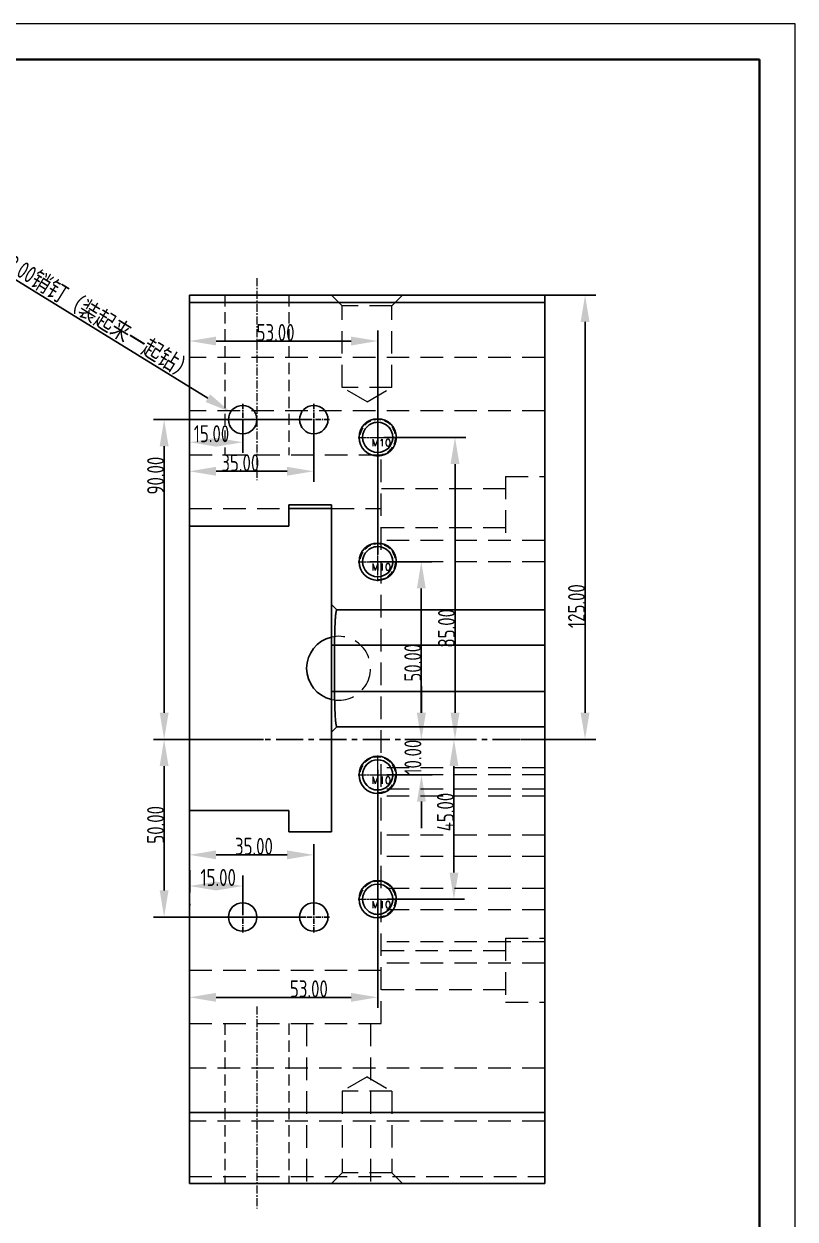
# Model space of a CAD drawing. Header units: millimetres. Extents: x 877 to 3677, y 1642 to 2236.
# Drawn here: x 2434.4 to 2651.5, y 1899.3 to 2235.7 of the extents above; entities that cross this region are included whole.
import ezdxf
from ezdxf.enums import TextEntityAlignment as Align

# ---------------------------------------------------------------- set-up
doc = ezdxf.new("R2010")
doc.units = ezdxf.units.MM
doc.linetypes.add('CENTER', pattern=[0.6, 0.375, -0.075, 0.075, -0.075])
doc.linetypes.add('HIDDEN', pattern=[9.525, 6.35, -3.175])
doc.layers.get('Defpoints').update_dxf_attribs({"lineweight": 5})
for name, color, linetype, lineweight in [('cool', 153, 'HIDDEN', 9), ('DEFAULT_2', 8, 'HIDDEN', 18), ('screw', 33, 'Continuous', 13), ('文字层', 3, 'Continuous', 18), ('粗实线', 7, 'Continuous', 30), ('粗实线层', 7, 'Continuous', 35), ('细实线层', 7, 'Continuous', 18)]:
    doc.layers.add(name, color=color, linetype=linetype, lineweight=lineweight)
doc.styles.add('TXT', font='txt.shx', dxfattribs={"bigfont": 'gbcbig.shx'})
doc.styles.add('标准', font='FSGB2312.ttf', dxfattribs={"width": 0.667})
doc.styles.add('标注', font='isocp.shx', dxfattribs={"width": 0.8, "bigfont": 'hztxt.shx'})
doc.dimstyles.new('副本 a4', dxfattribs={"dimscale": 1.5, "dimtxt": 3.2, "dimasz": 5, "dimexe": 2, "dimexo": 0, "dimgap": 0, "dimtad": 1, "dimzin": 0, "dimdsep": 46, "dimtxsty": '标注', "dimcen": 0, "dimdle": 3, "dimclrd": 4, "dimclre": 4, "dimclrt": 6, "dimazin": 0, "dimtfac": 1, "dimtofl": 0, "dimtmove": 0, "dimatfit": 3, "dimfxl": 0, "dimtolj": 1, "dimarcsym": 0})

# ---------------------------------------------------------------- blocks, each defined once
blk = doc.blocks.new('A3图框')
at = {"layer": '粗实线层'}
for p, q in [((205, 143.5), (-185, 143.5)), ((205, -143.5), (205, 143.5))]:
    blk.add_line(p, q, dxfattribs=at)
at = {"layer": '细实线层'}
for p, q in [((210, 148.5), (-210, 148.5)), ((210, -148.5), (210, 148.5))]:
    blk.add_line(p, q, dxfattribs=at)
at = {"layer": '文字层', "style": '标准', "width": 0.667}
blk.add_attdef('图纸编号', text='', height=5.19, rotation=180, dxfattribs=at).set_placement((-160, 138.5), align=Align.MIDDLE_CENTER)
for tag, p in [('登记', (-197.5, -91)), ('旧底图总号', (-197.5, -101)), ('底图总号', (-197.5, -111)), ('签字', (-197.5, -121)), ('签字日期', (-197.5, -131)), ('档案员', (-203.75, -141)), ('日期', (-191.25, -141))]:
    blk.add_attdef(tag, text='', height=2.6, dxfattribs=at).set_placement(p, align=Align.MIDDLE_CENTER)
blk = doc.blocks.new('A3A-C-Mechanical')
blk.add_blockref('A3图框', (0, 0))
blk = doc.blocks.new('screw_m10_g')
at = {"layer": 'screw', "color": 1, "linetype": 'CENTER', "ltscale": 0.310989}
for p, q in [((0, -5.5), (0, 5.5)), ((-5.5, 0), (5.5, 0))]:
    blk.add_line(p, q, dxfattribs=at)
at = {"layer": 'screw', "linetype": 'HIDDEN', "ltscale": 0.310989}
blk.add_circle((0, 0), 4.25, dxfattribs=at)
at = {"layer": 'screw', "color": 92, "linetype": 'HIDDEN', "ltscale": 0.310989}
blk.add_arc((0, 0), 5, 270, 180, dxfattribs=at)
at = {"layer": 'screw', "color": 6, "style": 'TXT'}
blk.add_text('M10', height=2, dxfattribs=at).set_placement((-1.7, -2.5))
blk = doc.blocks.new('*D260')
at = {"layer": 'Defpoints', "color": 0, "transparency": 16777216}
for p in [(2531.82, 2084.34), (2543.29, 2034.34), (2546.28, 2034.34)]:
    blk.add_point(p, dxfattribs=at)
at = {"layer": '粗实线', "color": 4, "lineweight": -2, "transparency": 16777216}
for p, q in [((2531.82, 2084.34), (2549.28, 2084.34)), ((2546.28, 2076.84), (2546.28, 2041.84)), ((2543.29, 2034.34), (2549.28, 2034.34))]:
    blk.add_line(p, q, dxfattribs=at)
at = {"layer": '粗实线', "color": 4, "transparency": 16777216}
for points in [[(2545.03, 2076.84), (2547.53, 2076.84), (2546.28, 2084.34)], [(2545.03, 2041.84), (2547.53, 2041.84), (2546.28, 2034.34)]]:
    blk.add_solid(points, dxfattribs=at)
at = {"layer": '粗实线', "color": 6, "transparency": 16777216, "insert": (2543.88, 2055.9), "char_height": 4.8, "attachment_point": 5, "rotation": 90, "style": '标注'}
blk.add_mtext('\\A1;50.00', dxfattribs=at)
blk = doc.blocks.new('*D261')
at = {"layer": 'Defpoints', "color": 0, "transparency": 16777216}
for p in [(2535.7, 2119.34), (2543.29, 2034.34), (2555.77, 2034.34)]:
    blk.add_point(p, dxfattribs=at)
at = {"layer": '粗实线', "color": 4, "lineweight": -2, "transparency": 16777216}
for p, q in [((2535.7, 2119.34), (2558.77, 2119.34)), ((2555.77, 2111.84), (2555.77, 2041.84)), ((2543.29, 2034.34), (2558.77, 2034.34))]:
    blk.add_line(p, q, dxfattribs=at)
at = {"layer": '粗实线', "color": 4, "transparency": 16777216}
for points in [[(2554.52, 2111.84), (2557.02, 2111.84), (2555.77, 2119.34)], [(2554.52, 2041.84), (2557.02, 2041.84), (2555.77, 2034.34)]]:
    blk.add_solid(points, dxfattribs=at)
at = {"layer": '粗实线', "color": 6, "transparency": 16777216, "insert": (2553.37, 2065.6), "char_height": 4.8, "attachment_point": 5, "rotation": 90, "style": '标注'}
blk.add_mtext('\\A1;85.00', dxfattribs=at)
blk = doc.blocks.new('*D262')
at = {"layer": 'Defpoints', "color": 0, "transparency": 16777216}
for p in [(2541.63, 2034.34), (2546.32, 2034.34), (2537.27, 2024.34)]:
    blk.add_point(p, dxfattribs=at)
at = {"layer": '粗实线', "color": 4, "lineweight": -2, "transparency": 16777216}
for p, q in [((2546.32, 2041.84), (2546.32, 2049.34)), ((2541.63, 2034.34), (2549.32, 2034.34)), ((2537.27, 2024.34), (2549.32, 2024.34)), ((2546.32, 2016.84), (2546.32, 2009.34))]:
    blk.add_line(p, q, dxfattribs=at)
at = {"layer": '粗实线', "color": 4, "transparency": 16777216}
for points in [[(2545.07, 2041.84), (2547.57, 2041.84), (2546.32, 2034.34)], [(2545.07, 2016.84), (2547.57, 2016.84), (2546.32, 2024.34)]]:
    blk.add_solid(points, dxfattribs=at)
at = {"layer": '粗实线', "color": 6, "transparency": 16777216, "insert": (2543.92, 2029.34), "char_height": 4.8, "attachment_point": 5, "rotation": 90, "style": '标注'}
blk.add_mtext('\\A1;10.00', dxfattribs=at)
blk = doc.blocks.new('*D263')
at = {"layer": 'Defpoints', "color": 0, "transparency": 16777216}
for p in [(2541.63, 2034.34), (2536.65, 1989.34), (2555.47, 1989.34)]:
    blk.add_point(p, dxfattribs=at)
at = {"layer": '粗实线', "color": 4, "lineweight": -2, "transparency": 16777216}
for p, q in [((2541.63, 2034.34), (2558.47, 2034.34)), ((2555.47, 2026.84), (2555.47, 1996.84)), ((2536.65, 1989.34), (2558.47, 1989.34))]:
    blk.add_line(p, q, dxfattribs=at)
at = {"layer": '粗实线', "color": 4, "transparency": 16777216}
for points in [[(2554.22, 2026.84), (2556.72, 2026.84), (2555.47, 2034.34)], [(2554.22, 1996.84), (2556.72, 1996.84), (2555.47, 1989.34)]]:
    blk.add_solid(points, dxfattribs=at)
at = {"layer": '粗实线', "color": 6, "transparency": 16777216, "insert": (2553.07, 2013.88), "char_height": 4.8, "attachment_point": 5, "rotation": 90, "style": '标注'}
blk.add_mtext('\\A1;45.00', dxfattribs=at)
blk = doc.blocks.new('*D264')
at = {"layer": 'Defpoints', "color": 0, "transparency": 16777216}
for p in [(2534.01, 2025.8), (2481.01, 1969.34), (2481.01, 1961.73)]:
    blk.add_point(p, dxfattribs=at)
at = {"layer": '粗实线', "color": 4, "lineweight": -2, "transparency": 16777216}
for p, q in [((2534.01, 2025.8), (2534.01, 1958.73)), ((2481.01, 1969.34), (2481.01, 1958.73)), ((2526.51, 1961.73), (2488.51, 1961.73))]:
    blk.add_line(p, q, dxfattribs=at)
at = {"layer": '粗实线', "color": 4, "transparency": 16777216}
for points in [[(2488.51, 1962.98), (2488.51, 1960.48), (2481.01, 1961.73)], [(2526.51, 1962.98), (2526.51, 1960.48), (2534.01, 1961.73)]]:
    blk.add_solid(points, dxfattribs=at)
at = {"layer": '粗实线', "color": 6, "transparency": 16777216, "insert": (2514.63, 1964.13), "char_height": 4.8, "attachment_point": 5, "style": '标注'}
blk.add_mtext('\\A1;53.00', dxfattribs=at)
blk = doc.blocks.new('*D265')
at = {"layer": 'Defpoints', "color": 0, "transparency": 16777216}
for p in [(2481.01, 2146.45), (2481.01, 2107.72), (2534.01, 2086.36)]:
    blk.add_point(p, dxfattribs=at)
at = {"layer": '粗实线', "color": 4, "lineweight": -2, "transparency": 16777216}
for p, q in [((2481.01, 2107.72), (2481.01, 2149.45)), ((2526.51, 2146.45), (2488.51, 2146.45)), ((2534.01, 2086.36), (2534.01, 2149.45))]:
    blk.add_line(p, q, dxfattribs=at)
at = {"layer": '粗实线', "color": 4, "transparency": 16777216}
for points in [[(2488.51, 2147.7), (2488.51, 2145.2), (2481.01, 2146.45)], [(2526.51, 2147.7), (2526.51, 2145.2), (2534.01, 2146.45)]]:
    blk.add_solid(points, dxfattribs=at)
at = {"layer": '粗实线', "color": 6, "transparency": 16777216, "insert": (2505.25, 2148.85), "char_height": 4.8, "attachment_point": 5, "style": '标注'}
blk.add_mtext('\\A1;53.00', dxfattribs=at)
blk = doc.blocks.new('*D266')
at = {"layer": 'Defpoints', "color": 0, "transparency": 16777216}
for p in [(2567.33, 2159.34), (2574.22, 2034.34), (2592.38, 2034.34)]:
    blk.add_point(p, dxfattribs=at)
at = {"layer": '粗实线', "color": 4, "lineweight": -2, "transparency": 16777216}
for p, q in [((2567.33, 2159.34), (2595.38, 2159.34)), ((2592.38, 2151.84), (2592.38, 2041.84)), ((2574.22, 2034.34), (2595.38, 2034.34))]:
    blk.add_line(p, q, dxfattribs=at)
at = {"layer": '粗实线', "color": 4, "transparency": 16777216}
for points in [[(2591.13, 2151.84), (2593.63, 2151.84), (2592.38, 2159.34)], [(2591.13, 2041.84), (2593.63, 2041.84), (2592.38, 2034.34)]]:
    blk.add_solid(points, dxfattribs=at)
at = {"layer": '粗实线', "color": 6, "transparency": 16777216, "insert": (2589.98, 2071.84), "char_height": 4.8, "attachment_point": 5, "rotation": 90, "style": '标注'}
blk.add_mtext('\\A1;125.00', dxfattribs=at)
blk = doc.blocks.new('*D267')
at = {"layer": 'Defpoints', "color": 0, "transparency": 16777216}
for p in [(2492.6, 2126.43), (2499.41, 2122.24)]:
    blk.add_point(p, dxfattribs=at)
at = {"layer": '粗实线', "color": 4, "lineweight": -2, "transparency": 16777216}
blk.add_line((2420.72, 2170.62), (2486.21, 2130.36), dxfattribs=at)
at = {"layer": '粗实线', "color": 4, "transparency": 16777216}
blk.add_solid([(2486.86, 2131.43), (2485.55, 2129.3), (2492.6, 2126.43)], dxfattribs=at)
at = {"layer": '粗实线', "color": 6, "transparency": 16777216, "insert": (2451.92, 2155.15), "char_height": 4.8, "attachment_point": 5, "rotation": 328.4211, "style": '标注'}
blk.add_mtext('\\A1;{\\Fisocp,hztxt|c134;4-}∅8.00{\\fSimSun|b0|i0|c134|p2;销钉（装起来一起钻）}', dxfattribs=at)
blk = doc.blocks.new('*D268')
at = {"layer": 'Defpoints', "color": 0, "transparency": 16777216}
for p in [(2481.01, 2122.73), (2496.01, 2124.34), (2481.01, 2117.96)]:
    blk.add_point(p, dxfattribs=at)
at = {"layer": '粗实线', "color": 4, "lineweight": -2, "transparency": 16777216}
for p, q in [((2481.01, 2122.73), (2481.01, 2114.96)), ((2496.01, 2124.34), (2496.01, 2114.96))]:
    blk.add_line(p, q, dxfattribs=at)
at = {"layer": '粗实线', "color": 4, "transparency": 16777216}
for points in [[(2488.51, 2119.21), (2488.51, 2116.71), (2481.01, 2117.96)], [(2488.51, 2119.21), (2488.51, 2116.71), (2496.01, 2117.96)]]:
    blk.add_solid(points, dxfattribs=at)
at = {"layer": '粗实线', "color": 6, "transparency": 16777216, "insert": (2487.22, 2120.36), "char_height": 4.8, "attachment_point": 5, "style": '标注'}
blk.add_mtext('\\A1;15.00', dxfattribs=at)
blk = doc.blocks.new('*D269')
at = {"layer": 'Defpoints', "color": 0, "transparency": 16777216}
for p in [(2481.01, 2122.73), (2516.01, 2124.34), (2516.01, 2109.79)]:
    blk.add_point(p, dxfattribs=at)
at = {"layer": '粗实线', "color": 4, "lineweight": -2, "transparency": 16777216}
for p, q in [((2481.01, 2122.73), (2481.01, 2106.79)), ((2516.01, 2124.34), (2516.01, 2106.79)), ((2488.51, 2109.79), (2508.51, 2109.79))]:
    blk.add_line(p, q, dxfattribs=at)
at = {"layer": '粗实线', "color": 4, "transparency": 16777216}
for points in [[(2488.51, 2111.04), (2488.51, 2108.54), (2481.01, 2109.79)], [(2508.51, 2111.04), (2508.51, 2108.54), (2516.01, 2109.79)]]:
    blk.add_solid(points, dxfattribs=at)
at = {"layer": '粗实线', "color": 6, "transparency": 16777216, "insert": (2495.33, 2112.19), "char_height": 4.8, "attachment_point": 5, "style": '标注'}
blk.add_mtext('\\A1;35.00', dxfattribs=at)
blk = doc.blocks.new('*D270')
at = {"layer": 'Defpoints', "color": 0, "transparency": 16777216}
for p in [(2481.01, 1993.06), (2496.01, 1985.65), (2481.01, 1984.42)]:
    blk.add_point(p, dxfattribs=at)
at = {"layer": '粗实线', "color": 4, "lineweight": -2, "transparency": 16777216}
for p, q in [((2481.01, 1984.42), (2481.01, 1996.06)), ((2496.01, 1985.65), (2496.01, 1996.06))]:
    blk.add_line(p, q, dxfattribs=at)
at = {"layer": '粗实线', "color": 4, "transparency": 16777216}
for points in [[(2488.51, 1994.31), (2488.51, 1991.81), (2481.01, 1993.06)], [(2488.51, 1994.31), (2488.51, 1991.81), (2496.01, 1993.06)]]:
    blk.add_solid(points, dxfattribs=at)
at = {"layer": '粗实线', "color": 6, "transparency": 16777216, "insert": (2489.1, 1995.46), "char_height": 4.8, "attachment_point": 5, "style": '标注'}
blk.add_mtext('\\A1;15.00', dxfattribs=at)
blk = doc.blocks.new('*D271')
at = {"layer": 'Defpoints', "color": 0, "transparency": 16777216}
for p in [(2516.01, 2001.83), (2516.01, 1986.33), (2481.01, 1984.42)]:
    blk.add_point(p, dxfattribs=at)
at = {"layer": '粗实线', "color": 4, "lineweight": -2, "transparency": 16777216}
for p, q in [((2481.01, 1984.42), (2481.01, 2004.83)), ((2488.51, 2001.83), (2508.51, 2001.83)), ((2516.01, 1986.33), (2516.01, 2004.83))]:
    blk.add_line(p, q, dxfattribs=at)
at = {"layer": '粗实线', "color": 4, "transparency": 16777216}
for points in [[(2488.51, 2003.08), (2488.51, 2000.58), (2481.01, 2001.83)], [(2508.51, 2003.08), (2508.51, 2000.58), (2516.01, 2001.83)]]:
    blk.add_solid(points, dxfattribs=at)
at = {"layer": '粗实线', "color": 6, "transparency": 16777216, "insert": (2499.17, 2004.23), "char_height": 4.8, "attachment_point": 5, "style": '标注'}
blk.add_mtext('\\A1;35.00', dxfattribs=at)
blk = doc.blocks.new('*D272')
at = {"layer": 'Defpoints', "color": 0, "transparency": 16777216}
for p in [(2473.88, 2034.34), (2501.89, 2034.34), (2513.81, 1984.34)]:
    blk.add_point(p, dxfattribs=at)
at = {"layer": '粗实线', "color": 4, "lineweight": -2, "transparency": 16777216}
for p, q in [((2501.89, 2034.34), (2470.88, 2034.34)), ((2473.88, 1991.84), (2473.88, 2026.84)), ((2513.81, 1984.34), (2470.88, 1984.34))]:
    blk.add_line(p, q, dxfattribs=at)
at = {"layer": '粗实线', "color": 4, "transparency": 16777216}
for points in [[(2472.63, 2026.84), (2475.13, 2026.84), (2473.88, 2034.34)], [(2472.63, 1991.84), (2475.13, 1991.84), (2473.88, 1984.34)]]:
    blk.add_solid(points, dxfattribs=at)
at = {"layer": '粗实线', "color": 6, "transparency": 16777216, "insert": (2471.48, 2010.28), "char_height": 4.8, "attachment_point": 5, "rotation": 90, "style": '标注'}
blk.add_mtext('\\A1;50.00', dxfattribs=at)
blk = doc.blocks.new('*D273')
at = {"layer": 'Defpoints', "color": 0, "transparency": 16777216}
for p in [(2473.89, 2124.34), (2514.81, 2124.34), (2493.89, 2034.34)]:
    blk.add_point(p, dxfattribs=at)
at = {"layer": '粗实线', "color": 4, "lineweight": -2, "transparency": 16777216}
for p, q in [((2514.81, 2124.34), (2470.89, 2124.34)), ((2473.89, 2041.84), (2473.89, 2116.84)), ((2493.89, 2034.34), (2470.89, 2034.34))]:
    blk.add_line(p, q, dxfattribs=at)
at = {"layer": '粗实线', "color": 4, "transparency": 16777216}
for points in [[(2472.64, 2116.84), (2475.14, 2116.84), (2473.89, 2124.34)], [(2472.64, 2041.84), (2475.14, 2041.84), (2473.89, 2034.34)]]:
    blk.add_solid(points, dxfattribs=at)
at = {"layer": '粗实线', "color": 6, "transparency": 16777216, "insert": (2471.49, 2108.57), "char_height": 4.8, "attachment_point": 5, "rotation": 90, "style": '标注'}
blk.add_mtext('\\A1;90.00', dxfattribs=at)

msp = doc.modelspace()

# ---------------------------------------------------------------- linework, layer by layer
at = {"color": 7, "linetype": 'Continuous'}
for p, q in [((2481.006, 1909.339), (2481.006, 2159.339)), ((2481.006, 2159.339), (2581.006, 2159.339)), ((2481.006, 2157.339), (2581.006, 2157.339)), ((2581.006, 1909.339), (2581.006, 2159.339)), ((2509.006, 2094.339), (2509.006, 2100.339)), ((2509.006, 2100.339), (2521.006, 2100.339)), ((2509.006, 2099.339), (2521.006, 2099.339)), ((2521.006, 2008.339), (2521.006, 2100.339)), ((2509.006, 2094.339), (2481.006, 2094.339)), ((2521.006, 2072.339), (2522.506, 2070.839)), ((2581.006, 2070.839), (2522.506, 2070.839)), ((2521.006, 2060.839), (2581.006, 2060.839)), ((2521.872, 2047.839), (2521.872, 2060.839)), ((2521.006, 2047.839), (2581.006, 2047.839)), ((2522.506, 2037.839), (2521.006, 2036.339)), ((2581.006, 2037.839), (2522.506, 2037.839)), ((2481.006, 2014.339), (2509.006, 2014.339)), ((2509.006, 2008.339), (2509.006, 2014.339)), ((2521.006, 2008.339), (2509.006, 2008.339)), ((2581.006, 1929.339), (2481.006, 1929.339)), ((2581.006, 1909.339), (2481.006, 1909.339))]:
    msp.add_line(p, q, dxfattribs=at)
at = {"color": 1, "linetype": 'CENTER', "ltscale": 4.064}
for p, q in [((2496.006, 2119.939), (2496.006, 2128.739)), ((2516.006, 2119.939), (2516.006, 2128.739)), ((2491.606, 2124.339), (2500.406, 2124.339)), ((2511.606, 2124.339), (2520.406, 2124.339)), ((2496.006, 1979.939), (2496.006, 1988.739)), ((2516.006, 1979.939), (2516.006, 1988.739)), ((2491.606, 1984.339), (2500.406, 1984.339)), ((2511.606, 1984.339), (2520.406, 1984.339))]:
    msp.add_line(p, q, dxfattribs=at)
at = {"color": 1, "linetype": 'CENTER', "ltscale": 20.32}
msp.add_line((2481.006, 2034.339), (2581.006, 2034.339), dxfattribs=at)
at = {"color": 7, "linetype": 'Continuous'}
for centre, radius in [((2496.006, 2124.339), 4), ((2516.006, 2124.339), 4), ((2534.006, 2119.339), 5.25), ((2534.006, 2119.339), 4.25), ((2534.006, 2084.339), 5.25), ((2534.006, 2084.339), 4.25), ((2534.006, 2024.339), 5.25), ((2534.006, 2024.339), 4.25), ((2534.006, 1989.339), 5.25), ((2534.006, 1989.339), 4.25), ((2496.006, 1984.339), 4), ((2516.006, 1984.339), 4)]:
    msp.add_circle(centre, radius, dxfattribs=at)
msp.add_arc((2523.006, 2054.339), 9, 102.90266, 257.09734, dxfattribs=at)
for points, knots in [([(2521.872, 2060.839), (2521.874, 2061.532), (2521.881, 2062.88), (2521.919, 2064.815), (2521.981, 2066.552), (2522.06, 2068.027), (2522.142, 2069.072), (2522.215, 2069.747), (2522.269, 2070.13), (2522.322, 2070.428), (2522.382, 2070.646), (2522.43, 2070.773), (2522.483, 2070.839), (2522.506, 2070.839)], [0, 0, 0, 0, 0.2064637, 0.4017914, 0.5765593, 0.7245486, 0.8419427, 0.8885427, 0.9269244, 0.9570825, 0.9790784, 0.9930945, 1, 1, 1, 1]), ([(2522.506, 2037.839), (2522.483, 2037.839), (2522.43, 2037.904), (2522.382, 2038.031), (2522.322, 2038.25), (2522.269, 2038.547), (2522.215, 2038.931), (2522.142, 2039.606), (2522.06, 2040.65), (2521.981, 2042.125), (2521.919, 2043.863), (2521.881, 2045.797), (2521.877, 2047.146), (2521.872, 2047.839)], [0, 0, 0, 0, 0.0069193, 0.020932, 0.0429273, 0.0730892, 0.1114751, 0.1580761, 0.2754718, 0.4234613, 0.5982382, 0.7935558, 1, 1, 1, 1])]:
    msp.add_open_spline(points, degree=3, knots=knots, dxfattribs=at)
at = {"layer": 'cool', "color": 1, "linetype": 'CENTER', "ltscale": 6}
for p, q in [((2500.006, 2164.164), (2500.006, 2107.319)), ((2500.006, 1959.164), (2500.006, 1902.319))]:
    msp.add_line(p, q, dxfattribs=at)
at = {"layer": 'cool', "linetype": 'HIDDEN', "ltscale": 0.5}
for p, q in [((2491.006, 2159.339), (2491.006, 2114.339)), ((2509.006, 2159.339), (2509.006, 2114.339)), ((2491.006, 1954.339), (2491.006, 1909.339)), ((2509.006, 1954.339), (2509.006, 1909.339))]:
    msp.add_line(p, q, dxfattribs=at)
at = {"layer": 'DEFAULT_2', "color": 8, "linetype": 'HIDDEN'}
for p, q in [((2481.156, 2114.339), (2481.156, 2159.339)), ((2524.006, 2156.339), (2521.006, 2159.339)), ((2524.006, 2133.38), (2524.006, 2156.339)), ((2538.006, 2156.339), (2524.006, 2156.339)), ((2538.006, 2156.339), (2541.006, 2159.339)), ((2538.006, 2133.38), (2538.006, 2156.339)), ((2581.006, 2141.839), (2481.006, 2141.839)), ((2531.006, 2129.339), (2524.006, 2133.38)), ((2538.006, 2133.38), (2524.006, 2133.38)), ((2531.006, 2129.339), (2538.006, 2133.38)), ((2581.006, 2126.839), (2481.006, 2126.839)), ((2535.006, 2114.339), (2481.006, 2114.339)), ((2535.006, 1954.339), (2535.006, 2114.339)), ((2570.006, 2108.339), (2570.006, 2090.339)), ((2570.006, 2108.339), (2581.006, 2108.339)), ((2570.006, 2104.839), (2535.006, 2104.839)), ((2481.006, 2099.339), (2509.006, 2099.339)), ((2521.006, 2099.339), (2535.006, 2099.339)), ((2570.006, 2093.839), (2535.006, 2093.839)), ((2581.006, 2090.339), (2535.006, 2090.34)), ((2581.006, 2084.34), (2535.006, 2084.34)), ((2581.006, 2026.339), (2535.006, 2026.339)), ((2581.006, 2024.337), (2535.006, 2024.337)), ((2581.006, 2020.339), (2535.006, 2020.339)), ((2581.006, 2018.337), (2535.006, 2018.337)), ((2581.006, 2007.339), (2535.006, 2007.339)), ((2581.006, 2001.339), (2535.006, 2001.339)), ((2481.006, 1997.553), (2481.156, 1997.553)), ((2481.156, 1997.553), (2481.156, 1987.553)), ((2581.006, 1992.339), (2535.006, 1992.339)), ((2481.006, 1987.553), (2481.156, 1987.553)), ((2581.006, 1986.339), (2535.006, 1986.339)), ((2570.006, 1978.339), (2581.006, 1978.339)), ((2570.006, 1978.339), (2570.006, 1960.339)), ((2581.006, 1977.339), (2535.006, 1977.339)), ((2570.006, 1974.839), (2535.006, 1974.839)), ((2581.006, 1971.339), (2535.006, 1971.339)), ((2481.006, 1969.339), (2535.006, 1969.339)), ((2570.006, 1963.839), (2535.006, 1963.839)), ((2570.006, 1960.339), (2581.006, 1960.339)), ((2481.006, 1954.339), (2535.006, 1954.339)), ((2514.006, 1954.339), (2514.006, 1909.339)), ((2532.006, 1954.339), (2532.006, 1909.339)), ((2581.006, 1941.839), (2481.006, 1941.839)), ((2531.006, 1939.339), (2524.006, 1935.297)), ((2531.006, 1939.339), (2538.006, 1935.297)), ((2538.006, 1935.297), (2524.006, 1935.297)), ((2524.006, 1935.297), (2524.006, 1912.339)), ((2538.006, 1935.297), (2538.006, 1912.339)), ((2581.006, 1926.839), (2481.006, 1926.839)), ((2481.006, 1911.339), (2581.006, 1911.339)), ((2524.006, 1912.339), (2521.006, 1909.339)), ((2538.006, 1912.339), (2524.006, 1912.339)), ((2538.006, 1912.339), (2541.006, 1909.339))]:
    msp.add_line(p, q, dxfattribs=at)
msp.add_arc((2523.006, 2054.339), 9, 257.09734, 102.90266, dxfattribs=at)

# ---------------------------------------------------------------- block references
at = {"xscale": 2, "yscale": 2, "zscale": 2}
msp.add_blockref('A3A-C-Mechanical', (2231.503, 1938.708), dxfattribs=at)
at = {"layer": 'screw'}
for p in [(2534.006, 2119.339), (2534.006, 2084.339), (2534.006, 2024.339), (2534.006, 1989.339)]:
    msp.add_blockref('screw_m10_g', p, dxfattribs=at)

# ---------------------------------------------------------------- dimensions: what is measured, and where the dimension line sits
at = {"layer": '粗实线'}
dim = msp.add_diameter_dim_2p(p1=(2499.414, 2122.244), p2=(2492.598, 2126.433), text='{\\Fisocp,hztxt|c134;4-}<>{\\fSimSun|b0|i0|c134|p2;销钉（装起来一起钻）}', dimstyle='副本 a4', dxfattribs=at)
dim.commit()
dim.dimension.update_dxf_attribs({"geometry": '*D267', "text_midpoint": (2451.923, 2155.146)})
for base, p1, p2, picture, middle in [((2592.378, 2034.339), (2567.333, 2159.339), (2574.216, 2034.339), '*D266', (2592.378, 2071.842)), ((2473.894, 2124.339), (2493.886, 2034.339), (2514.813, 2124.339), '*D273', (2473.894, 2108.567)), ((2555.77, 2034.339), (2535.703, 2119.339), (2543.293, 2034.339), '*D261', (2555.77, 2065.598)), ((2546.279, 2034.339), (2531.823, 2084.339), (2543.293, 2034.339), '*D260', (2546.279, 2055.903)), ((2546.32, 2034.339), (2537.265, 2024.337), (2541.629, 2034.339), '*D262', (2546.32, 2029.338)), ((2473.878, 2034.339), (2513.806, 1984.339), (2501.888, 2034.339), '*D272', (2473.878, 2010.275)), ((2555.474, 1989.339), (2541.629, 2034.339), (2536.645, 1989.339), '*D263', (2555.474, 2013.885))]:
    dim = msp.add_linear_dim(base=base, p1=p1, p2=p2, angle=90, dimstyle='副本 a4', dxfattribs=at)
    dim.commit()
    dim.dimension.update_dxf_attribs({"geometry": picture, "text_midpoint": middle, "dimtype": 160})
for base, p1, p2, picture, middle in [((2481.006, 2146.453), (2534.006, 2086.356), (2481.006, 2107.725), '*D265', (2505.246, 2146.453)), ((2481.006, 2117.963), (2496.006, 2124.339), (2481.006, 2122.729), '*D268', (2487.216, 2117.963)), ((2516.006, 2109.793), (2481.006, 2122.729), (2516.006, 2124.339), '*D269', (2495.326, 2109.793)), ((2481.006, 1961.731), (2534.006, 2025.798), (2481.006, 1969.339), '*D264', (2514.625, 1961.731)), ((2516.006, 2001.833), (2481.006, 1984.424), (2516.006, 1986.328), '*D271', (2499.172, 2001.833)), ((2481.006, 1993.061), (2496.006, 1985.648), (2481.006, 1984.424), '*D270', (2489.099, 1993.061))]:
    dim = msp.add_linear_dim(base=base, p1=p1, p2=p2, dimstyle='副本 a4', dxfattribs=at)
    dim.commit()
    dim.dimension.update_dxf_attribs({"geometry": picture, "text_midpoint": middle, "dimtype": 160})

doc.saveas('drawing.dxf')
